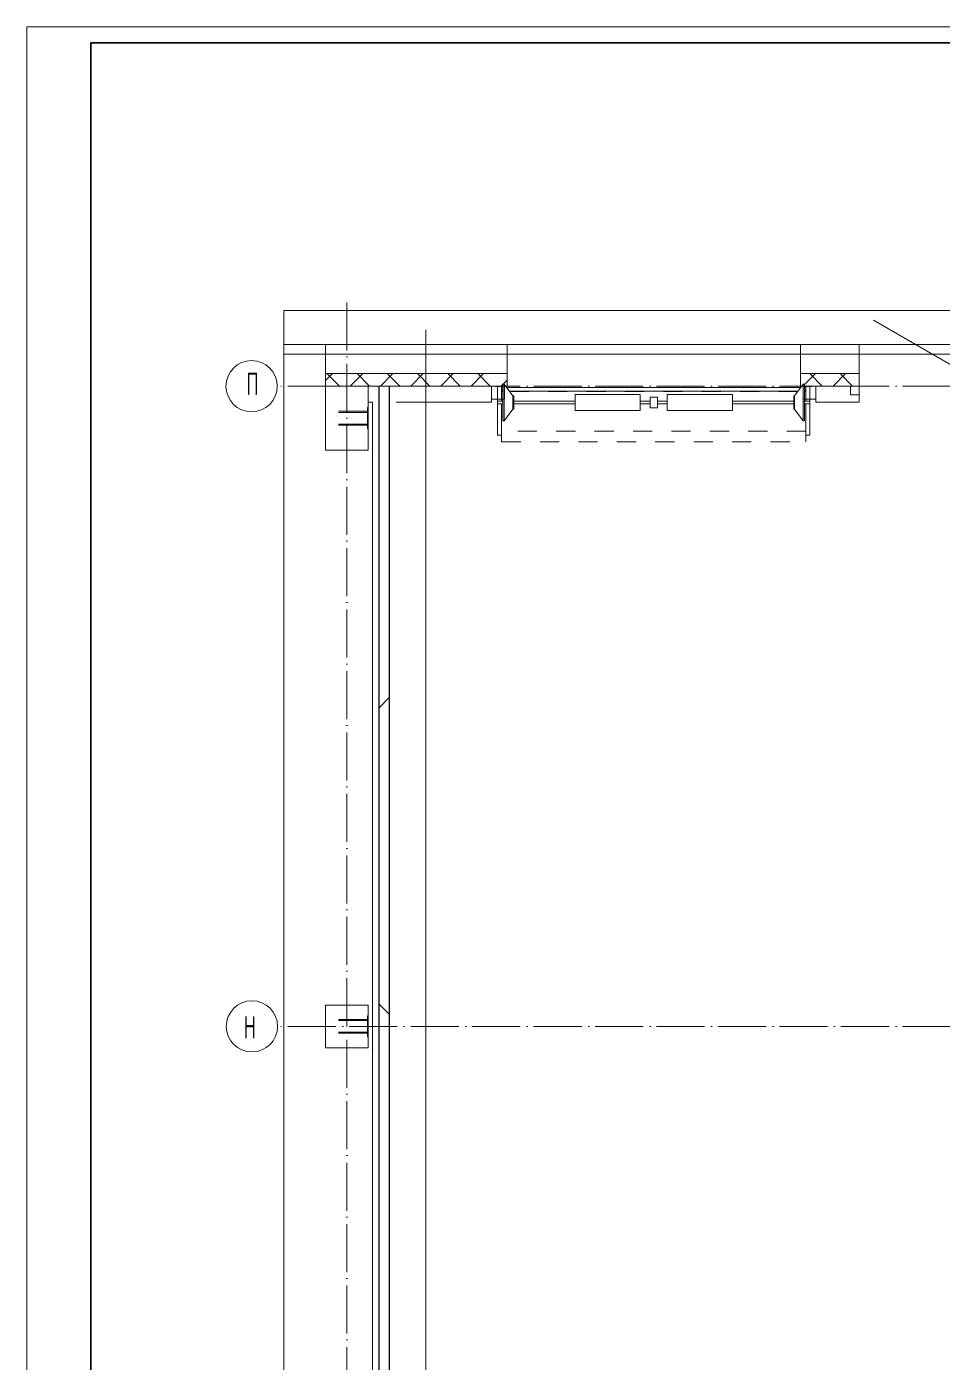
# Model space of a CAD drawing. Header units: millimetres. Extents: x -2281 to 17340, y -2563 to 4166.
# Drawn here: x 0 to 286.3, y 770.4 to 1188 of the extents above; entities that cross this region are included whole.
import ezdxf

# ---------------------------------------------------------------- set-up
doc = ezdxf.new("R2010")
doc.units = ezdxf.units.MM
for name, pattern in [('K5LT32846', [0]), ('K5LT32847', [0]), ('K5LT32848', [19.2, 15, -2, 0.2, -2]), ('K5LT32869', [0]), ('K5LT32870', [0]), ('K5LT32871', [11.999999, 6, -6]), ('K5LT_BASIC', [0]), ('K5LT_THIN', [0]), ('K5LT_THIN_INCLUDED_TO_HATCHING', [0])]:
    doc.linetypes.add(name, pattern=pattern)
doc.layers.add('Системный слой', color=7, linetype='Continuous')
doc.styles.add('KTEXTSTYLE', font='GOST_AU.SHX', dxfattribs={"width": 0.96, "height": 5})

# ---------------------------------------------------------------- blocks, each defined once
blk = doc.blocks.new('U752')
at = {"layer": 'Системный слой', "color": 7, "linetype": 'K5LT_THIN_INCLUDED_TO_HATCHING', "lineweight": 13}
blk.add_line((80.28, 616.3), (80.28, 1099.29), dxfattribs=at)
blk = doc.blocks.new('U753')
at = {"layer": 'Системный слой', "color": 7, "linetype": 'K5LT_THIN_INCLUDED_TO_HATCHING', "lineweight": 13}
for p, q in [((391.61, 1099.29), (393.61, 1104.29)), ((393.61, 1104.29), (397.61, 1094.29)), ((80.28, 1099.29), (391.61, 1099.29)), ((397.61, 1094.29), (399.61, 1099.29)), ((399.61, 1099.29), (710.93, 1099.29))]:
    blk.add_line(p, q, dxfattribs=at)
blk = doc.blocks.new('U857')
at = {"layer": 'Системный слой', "color": 251, "linetype": 'K5LT32869', "lineweight": 9, "true_color": 0x646464}
blk.add_line((293.34, 1079.68), (264.48, 1096.35), dxfattribs=at)
blk = doc.blocks.new('U858')
at = {"layer": 'Системный слой', "color": 230, "linetype": 'K5LT32870', "lineweight": 5, "true_color": 0xff0080}
for p, q in [((146.41, 1075.68), (146.41, 1075.57)), ((146.41, 1075.57), (147.05, 1075.57)), ((147.05, 1075.57), (148.32, 1075.57)), ((147.05, 1075.57), (147.05, 1071.02)), ((148.32, 1075.57), (148.32, 1075.68)), ((148.32, 1075.57), (148.32, 1071.02)), ((148.32, 1075.36), (148.74, 1075.36)), ((148.74, 1074.51), (148.32, 1074.51)), ((148.37, 1074.06), (148.37, 1074.46)), ((148.37, 1074.46), (148.74, 1074.46)), ((148.37, 1074.21), (148.44, 1074.06)), ((149.16, 1076.31), (148.74, 1076.31)), ((148.74, 1076.31), (148.74, 1064.88)), ((151.85, 1072.72), (149.16, 1076.31)), ((149.16, 1076.31), (149.16, 1064.88)), ((241.74, 1075.26), (149.95, 1075.26)), ((240.87, 1074.09), (150.82, 1074.09)), ((242.52, 1076.31), (239.84, 1072.72)), ((242.95, 1076.31), (242.52, 1076.31)), ((242.52, 1076.31), (242.52, 1064.88)), ((242.95, 1076.31), (242.95, 1064.88)), ((243.37, 1075.36), (242.95, 1075.36)), ((242.95, 1074.51), (243.37, 1074.51)), ((243.32, 1074.46), (242.95, 1074.46)), ((243.32, 1074.21), (243.25, 1074.06)), ((243.32, 1074.06), (243.32, 1074.46)), ((243.37, 1075.57), (243.37, 1075.68)), ((243.37, 1075.57), (244.64, 1075.57)), ((243.37, 1071.02), (243.37, 1075.57)), ((245.28, 1075.57), (244.64, 1075.57)), ((244.64, 1071.02), (244.64, 1075.57)), ((245.28, 1075.68), (245.28, 1075.57)), ((148.74, 1071.02), (147.05, 1071.02)), ((147.05, 1071.02), (147.05, 1070.18)), ((147.05, 1070.18), (148.74, 1070.18)), ((147.05, 1070.18), (147.05, 1060.36)), ((148.32, 1070.18), (148.32, 1062.59)), ((152.13, 1072.72), (151.85, 1072.72)), ((151.85, 1072.72), (151.85, 1068.48)), ((152.13, 1072.55), (152.13, 1072.72)), ((152.13, 1072.72), (152.13, 1068.48)), ((171.29, 1071.02), (152.13, 1071.02)), ((152.13, 1070.18), (171.29, 1070.18)), ((191.61, 1073.14), (171.29, 1073.14)), ((171.29, 1073.14), (171.29, 1068.06)), ((191.61, 1073.14), (191.61, 1068.06)), ((194.68, 1071.02), (191.61, 1071.02)), ((191.61, 1070.18), (194.68, 1070.18)), ((197.01, 1072.29), (194.68, 1072.29)), ((194.68, 1072.29), (194.68, 1068.91)), ((197.01, 1072.29), (197.01, 1068.91)), ((200.08, 1071.02), (197.01, 1071.02)), ((197.01, 1070.18), (200.08, 1070.18)), ((220.4, 1073.14), (200.08, 1073.14)), ((200.08, 1073.14), (200.08, 1068.06)), ((220.4, 1073.14), (220.4, 1068.06)), ((239.56, 1071.02), (220.4, 1071.02)), ((220.4, 1070.18), (239.56, 1070.18)), ((239.84, 1072.72), (239.56, 1072.72)), ((239.56, 1072.72), (239.56, 1068.48)), ((239.84, 1072.72), (239.84, 1068.48)), ((244.64, 1071.02), (242.95, 1071.02)), ((242.95, 1070.18), (244.64, 1070.18)), ((243.37, 1062.59), (243.37, 1070.18)), ((244.64, 1071.02), (244.64, 1070.18)), ((244.64, 1060.36), (244.64, 1070.18)), ((148.74, 1064.88), (149.16, 1064.88)), ((149.16, 1064.88), (151.85, 1068.48)), ((151.85, 1068.48), (152.13, 1068.48)), ((171.29, 1068.06), (191.61, 1068.06)), ((194.68, 1068.91), (197.01, 1068.91)), ((200.08, 1068.06), (220.4, 1068.06)), ((239.56, 1068.48), (239.56, 1068.64)), ((239.56, 1068.48), (239.84, 1068.48)), ((239.84, 1068.48), (242.52, 1064.88)), ((242.52, 1064.88), (242.95, 1064.88)), ((148.32, 1060.36), (147.05, 1060.36)), ((244.64, 1060.36), (243.37, 1060.36))]:
    blk.add_line(p, q, dxfattribs=at)
at = {"layer": 'Системный слой', "color": 230, "linetype": 'K5LT32871', "lineweight": 5, "true_color": 0xff0080}
for p, q in [((148.32, 1074.06), (148.74, 1074.06)), ((150.85, 1074.06), (240.84, 1074.06)), ((242.95, 1074.06), (243.37, 1074.06)), ((148.32, 1062.59), (148.32, 1061.62)), ((243.37, 1061.62), (148.32, 1061.62)), ((148.32, 1061.62), (148.32, 1058.27)), ((243.37, 1062.59), (243.37, 1061.62)), ((243.37, 1058.27), (243.37, 1061.62)), ((148.32, 1058.27), (243.37, 1058.27))]:
    blk.add_line(p, q, dxfattribs=at)
blk = doc.blocks.new('U859')
at = {"layer": 'Системный слой', "color": 7, "linetype": 'K5LT32846', "lineweight": 9}
for p, q in [((145.18, 1075.68), (145.18, 1071.68)), ((145.18, 1075.68), (149.18, 1075.68)), ((149.18, 1075.68), (149.18, 1071.68)), ((145.18, 1071.68), (149.18, 1071.68))]:
    blk.add_line(p, q, dxfattribs=at)
blk = doc.blocks.new('U867')
at = {"layer": 'Системный слой', "color": 7, "linetype": 'K5LT32847', "lineweight": 5}
for p, q in [((106.41, 1067.85), (97.41, 1067.85)), ((106.41, 1067.85), (97.41, 1067.85)), ((97.41, 1067.51), (106.41, 1067.51)), ((97.41, 1067.51), (106.41, 1067.51)), ((106.68, 1069.01), (106.41, 1069.01)), ((106.41, 1069.01), (106.68, 1069.01)), ((106.41, 1069.01), (106.41, 1062.35)), ((106.41, 1069.01), (106.41, 1062.35)), ((106.68, 1069.01), (106.68, 1062.35)), ((106.68, 1062.35), (106.68, 1069.01)), ((106.41, 1063.85), (97.41, 1063.85)), ((106.41, 1063.85), (97.41, 1063.85)), ((97.41, 1063.51), (106.41, 1063.51)), ((97.41, 1063.51), (106.41, 1063.51)), ((106.68, 1062.35), (106.41, 1062.35)), ((106.41, 1062.35), (106.68, 1062.35))]:
    blk.add_line(p, q, dxfattribs=at)
blk = doc.blocks.new('U869')
at = {"layer": 'Системный слой', "color": 7, "linetype": 'K5LT32847', "lineweight": 5}
for p, q in [((106.41, 877.85), (97.41, 877.85)), ((106.41, 877.85), (97.41, 877.85)), ((97.41, 877.51), (106.41, 877.51)), ((97.41, 877.51), (106.41, 877.51)), ((106.68, 879.01), (106.41, 879.01)), ((106.41, 879.01), (106.68, 879.01)), ((106.41, 879.01), (106.41, 872.35)), ((106.41, 879.01), (106.41, 872.35)), ((106.68, 879.01), (106.68, 872.35)), ((106.68, 872.35), (106.68, 879.01)), ((106.41, 873.85), (97.41, 873.85)), ((106.41, 873.85), (97.41, 873.85)), ((97.41, 873.51), (106.41, 873.51)), ((97.41, 873.51), (106.41, 873.51)), ((106.68, 872.35), (106.41, 872.35)), ((106.41, 872.35), (106.68, 872.35))]:
    blk.add_line(p, q, dxfattribs=at)
blk = doc.blocks.new('U875')
at = {"layer": 'Системный слой', "color": 7, "linetype": 'K5LT32846', "lineweight": 9}
for p, q in [((257.34, 1075.68), (257.34, 1073.01)), ((257.34, 1075.68), (260.01, 1075.68)), ((260.01, 1075.68), (260.01, 1073.01)), ((257.34, 1073.01), (260.01, 1073.01))]:
    blk.add_line(p, q, dxfattribs=at)
blk = doc.blocks.new('U876')
at = {"layer": 'Системный слой', "color": 7, "linetype": 'K5LT32846', "lineweight": 9}
for p, q in [((242.51, 1075.68), (242.51, 1071.68)), ((242.51, 1075.68), (246.51, 1075.68)), ((246.51, 1075.68), (246.51, 1071.68)), ((242.51, 1071.68), (246.51, 1071.68))]:
    blk.add_line(p, q, dxfattribs=at)
blk = doc.blocks.new('U1478')
at = {"color": 7, "linetype": 'K5LT_THIN', "lineweight": 13}
for p, q in [((0, 0), (0, 1188)), ((0, 1188), (841, 1188))]:
    blk.add_line(p, q, dxfattribs=at)
at = {"color": 5, "linetype": 'K5LT_BASIC', "lineweight": 35, "true_color": 0x0000ff}
for p, q in [((20, 5), (20, 1183)), ((20, 1183), (836, 1183))]:
    blk.add_line(p, q, dxfattribs=at)

msp = doc.modelspace()

# ---------------------------------------------------------------- hatches: boundary and pattern name
at = {"layer": 'Системный слой'}
h = msp.add_hatch(dxfattribs=at)
h.set_pattern_fill('', style=0, pattern_type=0)
h.set_pattern_definition([(45, (-110245, 47315), (-141.42136, 141.42136), []), (135, (-110245, 47315), (-141.42136, -141.42136), [])])
h.paths.add_polyline_path([(110.07817, 155.67848), (113.24483, 155.67848), (113.24483, 1075.67848), (110.07817, 1075.67848), (110.07817, 250.85451)])

# ---------------------------------------------------------------- linework, layer by layer
at = {"layer": 'Системный слой', "color": 1, "linetype": 'K5LT32848', "lineweight": 18, "true_color": 0xff0000}
for p, q in [((100.0115, 1101.87963), (100.0115, 120.96705)), ((710.93102, 1075.67848), (78.24761, 1075.67848)), ((710.93102, 875.67848), (78.34361, 875.67848))]:
    msp.add_line(p, q, dxfattribs=at)
at = {"layer": 'Системный слой', "color": 7, "linetype": 'K5LT32847', "lineweight": 5}
for p, q in [((124.67817, 1093.34515), (124.67817, 180.34515)), ((80.28417, 1088.67848), (260.0115, 1088.67848)), ((93.34483, 1088.67848), (93.34483, 1085.67848)), ((150.0115, 1088.67848), (150.0115, 1085.67848)), ((241.67817, 1088.67848), (241.67817, 1085.67848)), ((260.0115, 1088.67848), (710.93102, 1088.67848)), ((260.0115, 1088.67848), (260.0115, 1085.67848)), ((260.0115, 1085.67848), (80.28417, 1085.67848)), ((93.34483, 1085.67848), (150.0115, 1085.67848)), ((93.34483, 1085.67848), (93.34483, 1079.67848)), ((150.0115, 1085.67848), (150.0115, 1079.67848)), ((241.67817, 1085.67848), (260.0115, 1085.67848)), ((241.67817, 1085.67848), (241.67817, 1079.67848)), ((710.93102, 1085.67848), (260.0115, 1085.67848)), ((260.0115, 1085.67848), (260.0115, 1079.67848)), ((93.34483, 1077.44524), (95.5114, 1079.61181)), ((97.64044, 1075.74515), (93.77377, 1079.61181)), ((101.07282, 1075.74515), (104.93949, 1079.61181)), ((107.06853, 1075.74515), (103.20186, 1079.61181)), ((110.50092, 1075.74515), (114.36758, 1079.61181)), ((116.49662, 1075.74515), (112.62995, 1079.61181)), ((119.92901, 1075.74515), (123.79567, 1079.61181)), ((125.92471, 1075.74515), (122.05804, 1079.61181)), ((129.3571, 1075.74515), (133.22376, 1079.61181)), ((135.3528, 1075.74515), (131.48614, 1079.61181)), ((138.78519, 1075.74515), (142.65185, 1079.61181)), ((144.78089, 1075.74515), (140.91423, 1079.61181)), ((148.78161, 1076.31348), (150.0115, 1077.54337)), ((242.94817, 1076.19913), (246.36085, 1079.61181)), ((248.48989, 1075.74515), (244.62322, 1079.61181)), ((251.92227, 1075.74515), (255.78894, 1079.61181)), ((257.91798, 1075.74515), (254.05131, 1079.61181)), ((145.17817, 1075.67848), (145.17817, 1070.67848)), ((148.21328, 1075.74515), (148.7415, 1076.27337)), ((246.5115, 1075.67848), (246.5115, 1070.67848)), ((260.0115, 1075.67848), (260.0115, 1070.67848)), ((108.0115, 1070.67848), (106.67817, 1070.67848)), ((108.0115, 157.67848), (108.0115, 1070.67848)), ((145.17817, 1070.67848), (115.34483, 1070.67848)), ((260.0115, 1070.67848), (246.5115, 1070.67848))]:
    msp.add_line(p, q, dxfattribs=at)
at = {"layer": 'Системный слой', "color": 7, "linetype": 'K5LT32846', "lineweight": 9}
for p, q in [((150.0115, 1079.67848), (93.34483, 1079.67848)), ((93.34483, 1079.67848), (93.34483, 1075.67848)), ((93.34483, 1079.61181), (150.0115, 1079.61181)), ((150.0115, 1075.67848), (150.0115, 1079.67848)), ((260.0115, 1079.67848), (241.67817, 1079.67848)), ((241.67817, 1079.67848), (241.67817, 1075.67848)), ((241.67817, 1079.61181), (260.0115, 1079.61181)), ((260.0115, 1075.67848), (260.0115, 1079.67848)), ((93.34483, 1075.74515), (148.7415, 1075.74515)), ((106.67817, 1075.67848), (93.34483, 1075.67848)), ((93.34483, 1075.67848), (93.34483, 1055.67848)), ((93.34483, 1075.67848), (148.7415, 1075.67848)), ((106.67817, 1069.01181), (106.67817, 1075.67848)), ((110.0115, 1075.67848), (110.0115, 155.67848)), ((110.07817, 155.67848), (110.07817, 1075.67848)), ((113.24483, 155.67848), (113.24483, 1075.67848)), ((113.34483, 155.67848), (113.34483, 1075.67848)), ((149.57919, 1075.74515), (150.0115, 1075.74515)), ((149.6278, 1075.67848), (150.0115, 1075.67848)), ((241.67817, 1075.74515), (242.11047, 1075.74515)), ((241.67817, 1075.67848), (242.06187, 1075.67848)), ((242.94817, 1075.74515), (260.0115, 1075.74515)), ((242.94817, 1075.67848), (260.0115, 1075.67848)), ((106.67817, 1055.67848), (106.67817, 1062.34515)), ((93.34483, 1055.67848), (106.67817, 1055.67848)), ((106.67817, 882.34515), (93.34483, 882.34515)), ((93.34483, 882.34515), (93.34483, 869.01181)), ((106.67817, 879.01181), (106.67817, 882.34515)), ((93.34483, 869.01181), (106.67817, 869.01181)), ((106.67817, 869.01181), (106.67817, 872.34515))]:
    msp.add_line(p, q, dxfattribs=at)
at = {"layer": 'Системный слой', "color": 7, "linetype": 'K5LT_THIN', "lineweight": 13}
for centre in [(70.24168, 1075.67848), (70.33768, 875.67848)]:
    msp.add_circle(centre, 8.00593, dxfattribs=at)

# ---------------------------------------------------------------- block references
msp.add_blockref('U1478', (0, 0))
at = {"layer": 'Системный слой'}
for name in ['U753', 'U752', 'U857', 'U859', 'U858', 'U876', 'U875', 'U867', 'U869']:
    msp.add_blockref(name, (0, 0), dxfattribs=at)

# ---------------------------------------------------------------- texts
at = {"layer": 'Системный слой', "color": 7, "char_height": 2.5, "attachment_point": 1, "style": 'KTEXTSTYLE'}
for s, insert in [('\\H3.5;\\W0.965;\\Q15;\\Q0;\\W0.765;\\H7.00;П', (68.60227, 1079.89849)), ('\\H3.5;\\W0.965;\\Q15;\\Q0;\\W0.765;\\H7.00;Н', (67.75668, 878.88294))]:
    msp.add_mtext(s, dxfattribs=dict(at, insert=insert))

doc.saveas('drawing.dxf')
